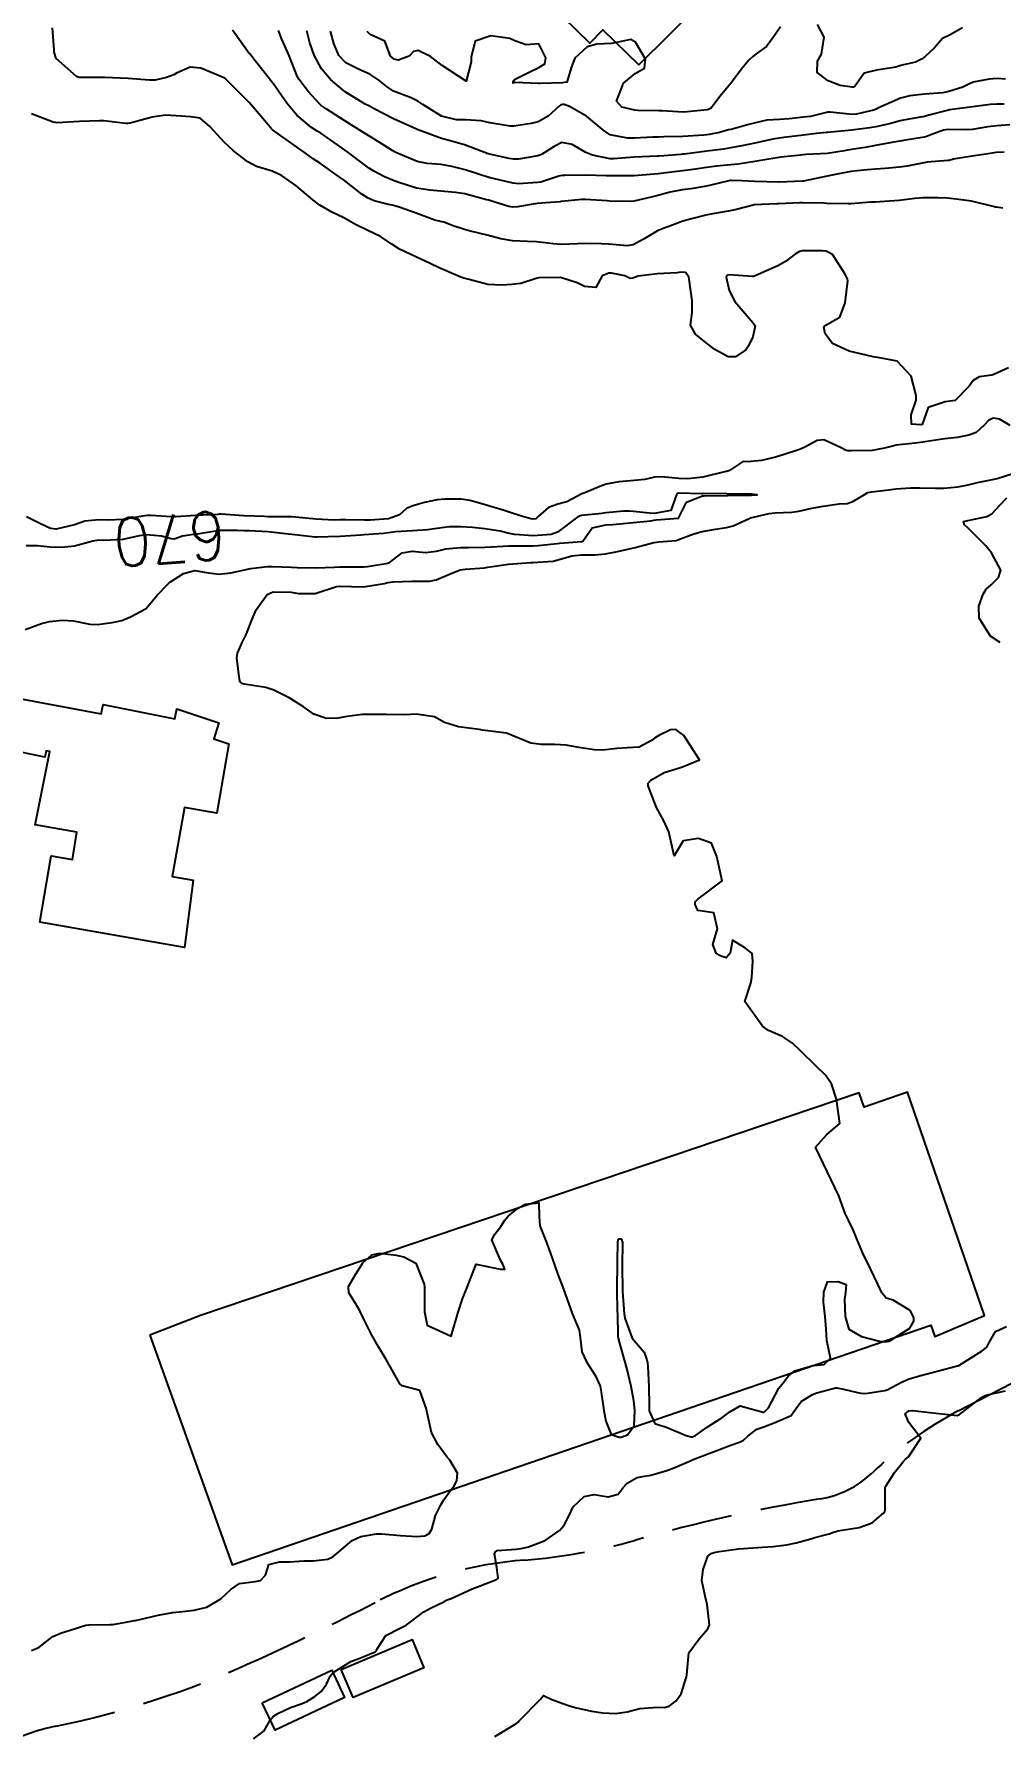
# Model space of a CAD drawing. Header units: metres. Extents: x 298520 to 308411, y 7433745 to 7450750.
# Drawn here: x 300946.3 to 301026.4, y 7447100.9 to 7447241.7 of the extents above; entities that cross this region are included whole.
import ezdxf
from ezdxf.enums import TextEntityAlignment as Align

# ---------------------------------------------------------------- set-up
doc = ezdxf.new("R2010")
doc.units = ezdxf.units.M
doc.header["$LTSCALE"] = 10
doc.linetypes.add('DASHED', pattern=[0.75, 0.5, -0.25])
for name, color, linetype in [('Cotas', 45, 'Continuous'), ('Curvas de Nivel 1m', 11, 'Continuous'), ('Curvas de Nivel 5m', 15, 'Continuous'), ('Edificações', 30, 'Continuous'), ('Vias Secundárias', 230, 'DASHED')]:
    doc.layers.add(name, color=color, linetype=linetype)
doc.styles.add('Style-STANDARD', font='STANDARD.shx')

msp = doc.modelspace()

# ---------------------------------------------------------------- linework, layer by layer
at = {"layer": 'Curvas de Nivel 1m', "flags": 128}
for points, elevation in [([(301026.61, 7447227.25), (301026.08, 7447227.33), (301026.01, 7447227.34), (301025.93, 7447227.35), (301024.02, 7447227.82), (301022.73, 7447228.01), (301022.02, 7447228.07), (301021.23, 7447228.11), (301020.02, 7447228.11), (301019.31, 7447228.05), (301018.02, 7447227.88), (301016.41, 7447227.77), (301016.02, 7447227.76), (301015.65, 7447227.75), (301014.02, 7447227.62), (301013.8, 7447227.62), (301012.02, 7447227.65), (301011.78, 7447227.66), (301010.02, 7447227.69), (301009.78, 7447227.69), (301008.01, 7447227.6), (301007.89, 7447227.6), (301006.01, 7447227.52), (301005.99, 7447227.52), (301005.91, 7447227.5), (301004.42, 7447227.11), (301004.01, 7447227.02), (301002.72, 7447226.82), (301002, 7447226.67), (301000.81, 7447226.36), (301000, 7447226.14), (300999.59, 7447225.98), (300998.53, 7447225.58), (300998.14, 7447225.44), (300997.99, 7447225.37), (300996.88, 7447224.71), (300995.97, 7447224.21), (300995.47, 7447224.12), (300993.97, 7447224.26), (300993.32, 7447224.29), (300991.97, 7447224.31), (300991.35, 7447224.29), (300989.97, 7447224.25), (300989.38, 7447224.29), (300987.97, 7447224.45), (300987.22, 7447224.48), (300985.97, 7447224.53), (300985.01, 7447224.72), (300983.98, 7447224.99), (300982.39, 7447225.37), (300981.99, 7447225.48), (300981.07, 7447225.79), (300980.27, 7447226.08), (300980, 7447226.15), (300979.55, 7447226.26), (300978, 7447226.83), (300976.49, 7447227.36), (300976.01, 7447227.49), (300975.71, 7447227.56), (300974.51, 7447227.87), (300974.02, 7447228.07), (300973.5, 7447228.4), (300972.04, 7447229.53), (300971.54, 7447229.9), (300970.05, 7447230.95), (300969.46, 7447231.34), (300968.62, 7447231.94), (300968.29, 7447232.17), (300968.07, 7447232.32), (300966.76, 7447233.28), (300966.08, 7447233.74), (300965.97, 7447233.86), (300965.88, 7447233.97), (300964.47, 7447235.63), (300964.15, 7447236), (300964.13, 7447236.02), (300964.11, 7447236.04), (300962.13, 7447238.02), (300960.14, 7447238.84), (300959.26, 7447238.94), (300958.14, 7447238.45), (300957.9, 7447238.31), (300957.3, 7447238.08), (300956.35, 7447237.87), (300956.13, 7447237.85), (300955.9, 7447237.87), (300954.13, 7447238), (300952.2, 7447238.07), (300952.13, 7447238.08), (300950.2, 7447238.09), (300950.13, 7447238.08), (300950.05, 7447238.08), (300949.84, 7447238.16), (300948.15, 7447239.65), (300948, 7447240.19), (300947.98, 7447240.37), (300947.85, 7447242.19)], 673), ([(301026.71, 7447231.89), (301026.07, 7447231.85), (301025.55, 7447231.78), (301024.07, 7447231.57), (301022.53, 7447231.3), (301022.16, 7447231.21), (301022.06, 7447231.2), (301020.34, 7447231.05), (301020.06, 7447231.01), (301018.68, 7447230.72), (301018.05, 7447230.64), (301016.87, 7447230.55), (301016.05, 7447230.48), (301015.05, 7447230.39), (301014.05, 7447230.28), (301013.29, 7447230.16), (301012.05, 7447229.91), (301010.1, 7447229.5), (301010.04, 7447229.49), (301010, 7447229.49), (301009.35, 7447229.46), (301008.11, 7447229.4), (301008.04, 7447229.4), (301006.08, 7447229.46), (301006.04, 7447229.46), (301004.97, 7447229.51), (301004.04, 7447229.54), (301004.02, 7447229.54), (301003.9, 7447229.52), (301002.4, 7447229.17), (301002.04, 7447229.08), (301000.75, 7447228.84), (301000.03, 7447228.76), (300999.03, 7447228.58), (300998.02, 7447228.3), (300997.46, 7447228.16), (300996.02, 7447227.82), (300995.84, 7447227.8), (300994.02, 7447227.84), (300993.81, 7447227.85), (300992.02, 7447227.96), (300991.73, 7447227.96), (300990.01, 7447227.79), (300989.92, 7447227.78), (300988.73, 7447227.7), (300988.07, 7447227.65), (300988.01, 7447227.64), (300986.39, 7447227.35), (300986.01, 7447227.33), (300985.67, 7447227.39), (300984.52, 7447227.75), (300984.02, 7447227.9), (300983.83, 7447227.95), (300982.02, 7447228.43), (300981.26, 7447228.56), (300980.03, 7447228.67), (300979.11, 7447228.73), (300978.03, 7447228.9), (300976.47, 7447229.41), (300976.04, 7447229.58), (300975.38, 7447229.86), (300974.49, 7447230.31), (300974.05, 7447230.6), (300972.34, 7447231.9), (300972.06, 7447232.09), (300971.46, 7447232.51), (300970.08, 7447233.46), (300969.79, 7447233.64), (300969.31, 7447233.93), (300968.1, 7447234.96), (300967.28, 7447235.96), (300966.13, 7447237.59), (300965.96, 7447237.8), (300965.83, 7447237.97), (300964.54, 7447239.61), (300964.24, 7447240), (300964.2, 7447240.04), (300964.16, 7447240.08), (300962.77, 7447242.01)], 674), ([(301026.73, 7447235.86), (301026.12, 7447235.86), (301025.55, 7447235.84), (301024.12, 7447235.66), (301022.19, 7447235.39), (301022.11, 7447235.37), (301021.88, 7447235.31), (301020.49, 7447234.95), (301020.11, 7447234.86), (301018.82, 7447234.63), (301018.1, 7447234.48), (301017.21, 7447234.25), (301016.09, 7447233.99), (301015.58, 7447233.9), (301014.09, 7447233.72), (301013.79, 7447233.7), (301012.08, 7447233.53), (301011.99, 7447233.52), (301011.18, 7447233.43), (301010.08, 7447233.31), (301008.45, 7447233.1), (301008.08, 7447233.05), (301007.56, 7447232.96), (301006.07, 7447232.64), (301005.13, 7447232.45), (301004.07, 7447232.25), (301003.45, 7447232.14), (301002.07, 7447231.96), (301000.23, 7447231.73), (301000.06, 7447231.72), (300999.93, 7447231.71), (300998.51, 7447231.59), (300998.1, 7447231.55), (300998.06, 7447231.55), (300998.02, 7447231.55), (300996.06, 7447231.47), (300994.35, 7447231.34), (300994.06, 7447231.35), (300992.61, 7447231.65), (300992.06, 7447231.86), (300990.93, 7447232.53), (300990.07, 7447232.68), (300989.42, 7447232.35), (300988.38, 7447231.71), (300988.16, 7447231.61), (300988.06, 7447231.58), (300986.47, 7447231.31), (300986.06, 7447231.3), (300985.69, 7447231.37), (300984.06, 7447231.73), (300983.97, 7447231.76), (300982.07, 7447232.48), (300981.04, 7447232.77), (300980.08, 7447233.03), (300978.16, 7447233.75), (300978.08, 7447233.78), (300977.96, 7447233.83), (300976.1, 7447234.66), (300974.5, 7447235.48), (300974.11, 7447235.69), (300973.76, 7447235.88), (300972.12, 7447236.9), (300970.89, 7447237.91), (300970.15, 7447238.79), (300969.53, 7447239.93), (300969.19, 7447240.95), (300968.93, 7447241.94)], 676), ([(301026.82, 7447237.93), (301026.14, 7447237.99), (301025.48, 7447237.93), (301024.14, 7447237.69), (301023.85, 7447237.56), (301023.29, 7447237.29), (301022.13, 7447236.92), (301021.64, 7447236.82), (301020.13, 7447236.69), (301018.89, 7447236.57), (301018.12, 7447236.36), (301016.26, 7447235.53), (301016.11, 7447235.46), (301016.06, 7447235.43), (301015.9, 7447235.38), (301014.48, 7447235.03), (301014.11, 7447235.01), (301012.31, 7447235.21), (301012.11, 7447235.21), (301010.68, 7447234.86), (301010.1, 7447234.78), (301008.9, 7447234.66), (301008.1, 7447234.61), (301007.05, 7447234.54), (301006.1, 7447234.33), (301005.45, 7447234.15), (301004.09, 7447233.78), (301003.88, 7447233.73), (301003.14, 7447233.53), (301002.27, 7447233.35), (301002.08, 7447233.32), (301001.83, 7447233.29), (301000.08, 7447233.19), (300998.51, 7447233.15), (300998.08, 7447233.14), (300997.6, 7447233.12), (300996.08, 7447233.05), (300995.51, 7447233.05), (300994.08, 7447233.32), (300993.56, 7447233.65), (300992.1, 7447234.87), (300990.69, 7447235.68), (300990.26, 7447235.84), (300990.11, 7447235.85), (300989.99, 7447235.82), (300989.84, 7447235.69), (300988.93, 7447234.87), (300988.09, 7447234.41), (300987.53, 7447234.28), (300986.09, 7447234.05), (300985.79, 7447234.04), (300984.09, 7447234.33), (300983.37, 7447234.49), (300982.09, 7447234.58), (300981.32, 7447234.57), (300980.1, 7447234.88), (300978.54, 7447235.83), (300978.12, 7447236.13), (300977.57, 7447236.38), (300976.12, 7447236.95), (300975.58, 7447237.31), (300974.89, 7447237.87), (300974.14, 7447238.35), (300973.31, 7447238.72), (300972.15, 7447239.29), (300971.58, 7447239.91), (300971.18, 7447240.9), (300970.89, 7447241.91)], 677), ([(301008.19, 7447242.29), (301007.63, 7447241.48), (301007.01, 7447240.65), (301006.16, 7447240.03), (301005.86, 7447239.8), (301005.56, 7447239.51), (301004.92, 7447238.74), (301004.13, 7447237.66), (301004.07, 7447237.58), (301004.01, 7447237.52), (301003.15, 7447236.5), (301002.45, 7447235.54), (301002.23, 7447235.42), (301002.11, 7447235.4), (301000.45, 7447235.22), (301000.11, 7447235.21), (300998.39, 7447235.31), (300998.11, 7447235.32), (300996.37, 7447235.35), (300996.11, 7447235.37), (300995.04, 7447235.63), (300994.6, 7447236.12), (300995.18, 7447237.62), (300996.14, 7447238.41), (300996.91, 7447238.84), (300997, 7447239.6), (300996.17, 7447241.01), (300995.78, 7447241.22), (300994.18, 7447240.9), (300992.97, 7447240.85), (300992.17, 7447240.62), (300991.13, 7447239.68), (300990.86, 7447238.97), (300990.48, 7447237.68), (300990.13, 7447237.64), (300988.27, 7447237.57), (300988.13, 7447237.57), (300986.19, 7447237.67), (300986.13, 7447237.65), (300986.02, 7447237.62), (300986.03, 7447237.73), (300986.06, 7447237.8), (300986.14, 7447237.91), (300987.35, 7447238.51), (300988.15, 7447238.9), (300988.66, 7447239.2), (300988.75, 7447239.7), (300988.17, 7447240.88), (300987.11, 7447240.79), (300986.18, 7447241.13), (300985.74, 7447241.3), (300984.18, 7447241.52), (300982.87, 7447241.08), (300982.56, 7447239.78), (300982.55, 7447239.39), (300982.13, 7447237.78), (300980.15, 7447239.06), (300979.19, 7447239.82), (300978.17, 7447240.32), (300977.78, 7447240.22), (300977.42, 7447239.84), (300976.49, 7447239.52), (300976.16, 7447239.6), (300975.87, 7447239.85), (300975.39, 7447241.08), (300974.18, 7447241.63), (300973.93, 7447241.88)], 678), ([(301023.28, 7447242.2), (301022.19, 7447241.59), (301021.62, 7447241.31), (301020.95, 7447240.54), (301020.16, 7447239.82), (301019.88, 7447239.61), (301019.36, 7447239.34), (301018.38, 7447239.12), (301018.15, 7447239.06), (301017.73, 7447238.94), (301016.15, 7447238.68), (301015.11, 7447238.43), (301014.37, 7447237.4), (301014.24, 7447237.29), (301014.13, 7447237.27), (301013.13, 7447237.41), (301012.14, 7447237.79), (301011.21, 7447238.5), (301011.26, 7447239.43), (301011.57, 7447240.02), (301011.8, 7447241.43), (301011.24, 7447242.48)], 678), ([(301027.07, 7447214.03), (301025.85, 7447213.47), (301025.7, 7447213.41), (301024.64, 7447213.27), (301024.16, 7447212.96), (301023.83, 7447212.49), (301022.65, 7447211.3), (301021.82, 7447211.21), (301020.42, 7447210.72), (301019.92, 7447209.33), (301019.84, 7447209.29), (301019.8, 7447209.29), (301019.03, 7447209.34), (301019.02, 7447210.13), (301019.42, 7447211.33), (301019.44, 7447211.72), (301019, 7447213.34), (301017.86, 7447214.56), (301016.38, 7447214.86), (301015.87, 7447214.93), (301013.87, 7447215.4), (301012.5, 7447216.05), (301011.89, 7447216.85), (301011.78, 7447217.43), (301011.82, 7447217.5), (301011.89, 7447217.54), (301013.1, 7447218.22), (301013.54, 7447219.41), (301013.76, 7447221.23), (301013.74, 7447221.4), (301013.5, 7447221.86), (301012.49, 7447223.41), (301011.97, 7447223.69), (301011.67, 7447223.72), (301009.97, 7447223.71), (301009.75, 7447223.67), (301009.43, 7447223.46), (301008.59, 7447222.83), (301007.95, 7447222.48), (301006.08, 7447221.63), (301005.94, 7447221.59), (301005.86, 7447221.59), (301003.94, 7447221.72), (301003.78, 7447221.69), (301003.67, 7447221.52), (301003.93, 7447220.43), (301004.41, 7447219.52), (301005.9, 7447217.78), (301006.09, 7447217.5), (301005.88, 7447216.6), (301005.53, 7447215.85), (301005.3, 7447215.51), (301004.45, 7447214.93), (301003.86, 7447214.94), (301002.73, 7447215.53), (301001.88, 7447216.21), (301001.15, 7447216.82), (301000.73, 7447217.56), (301000.87, 7447218.6), (301000.85, 7447219.56), (301000.74, 7447220.37), (301000.58, 7447221.56), (301000.3, 7447221.92), (300999.95, 7447221.94), (300999.63, 7447221.89), (300997.95, 7447221.82), (300996.4, 7447221.61), (300995.94, 7447221.46), (300995.73, 7447221.41), (300995.28, 7447221.63), (300994.17, 7447221.87), (300993.95, 7447221.86), (300993.4, 7447221.65), (300992.89, 7447220.69), (300991.93, 7447220.76), (300991.34, 7447221.07), (300989.94, 7447221.5), (300988.15, 7447221.49), (300987.94, 7447221.43), (300986.66, 7447221), (300985.93, 7447220.92), (300985.08, 7447220.88), (300983.93, 7447220.93), (300982.38, 7447221.33), (300981.94, 7447221.45), (300981.68, 7447221.52), (300981.11, 7447221.79), (300980.29, 7447222.15), (300979.95, 7447222.29), (300979.09, 7447222.68), (300977.96, 7447223.21), (300976.62, 7447223.84), (300975.97, 7447224.28), (300975.03, 7447224.91), (300973.99, 7447225.39), (300972.97, 7447225.89), (300972, 7447226.44), (300971.01, 7447226.92), (300970.01, 7447227.49), (300969.44, 7447227.94), (300968.03, 7447229.12), (300966.84, 7447229.96), (300966.05, 7447230.31), (300964.77, 7447230.71), (300964.05, 7447231.09), (300962.85, 7447232.01), (300962.07, 7447232.71), (300960.89, 7447234.03), (300960.09, 7447234.72), (300959.33, 7447234.82), (300958.1, 7447234.91), (300957.21, 7447234.96), (300956.1, 7447234.8), (300954.28, 7447234.3), (300954.09, 7447234.26), (300953.94, 7447234.27), (300952.1, 7447234.48), (300951.75, 7447234.49), (300950.1, 7447234.44), (300948.23, 7447234.33), (300948.09, 7447234.34), (300947.9, 7447234.39), (300946.1, 7447235.07)], 672), ([(301027.22, 7447209.25), (301026.32, 7447209.77), (301025.81, 7447209.85), (301025.42, 7447209.65), (301025.06, 7447209.27), (301024.4, 7447208.67), (301023.79, 7447208.44), (301022.82, 7447208.26), (301021.79, 7447208.14), (301021.07, 7447208.03), (301019.78, 7447207.82), (301019.35, 7447207.77), (301017.78, 7447207.6), (301017.57, 7447207.56), (301016.81, 7447207.36), (301015.77, 7447207.18), (301014.03, 7447207.14), (301013.77, 7447207.15), (301013.56, 7447207.19), (301013.15, 7447207.41), (301011.78, 7447208.06), (301011.22, 7447208), (301010.19, 7447207.45), (301009.91, 7447207.31), (301009.77, 7447207.26), (301008.41, 7447206.82), (301007.76, 7447206.63), (301006.61, 7447206.34), (301005.76, 7447206.27), (301005.04, 7447206.23), (301003.96, 7447205.52), (301003.82, 7447205.45), (301003.75, 7447205.44), (301003.66, 7447205.43), (301001.75, 7447204.96), (301000.5, 7447204.81), (300999.75, 7447204.85), (300998.33, 7447205), (300997.75, 7447204.96), (300996.93, 7447204.78), (300995.74, 7447204.66), (300994.79, 7447204.58), (300993.74, 7447204.37), (300993.2, 7447204.18), (300991.98, 7447203.66), (300991.79, 7447203.6), (300991.73, 7447203.57), (300990.48, 7447202.92), (300989.72, 7447202.71), (300988.95, 7447202.46), (300988.1, 7447201.71), (300987.9, 7447201.51), (300987.7, 7447201.48), (300987.49, 7447201.51), (300986.71, 7447201.72), (300985.71, 7447202.05), (300985.27, 7447202.19), (300983.72, 7447202.68), (300982.47, 7447203.02), (300981.72, 7447203.13), (300980.38, 7447203.14), (300979.72, 7447203.08), (300978.69, 7447202.85), (300977.71, 7447202.59), (300977.18, 7447202.37), (300976.62, 7447201.85), (300975.7, 7447201.51), (300974.17, 7447201.4), (300973.7, 7447201.41), (300972.17, 7447201.43), (300971.7, 7447201.42), (300971.2, 7447201.41), (300969.7, 7447201.48), (300967.99, 7447201.65), (300967.7, 7447201.67), (300966.01, 7447201.66), (300965.7, 7447201.67), (300965.42, 7447201.69), (300963.7, 7447201.76), (300961.83, 7447201.89), (300961.7, 7447201.89), (300961.55, 7447201.88), (300959.7, 7447201.79), (300958.08, 7447201.68), (300957.7, 7447201.67), (300956.02, 7447201.77), (300955.7, 7447201.77), (300955.32, 7447201.72), (300953.7, 7447201.46), (300952.42, 7447201.41), (300951.7, 7447201.43), (300950.54, 7447201.31), (300949.69, 7447201.01), (300948.15, 7447200.65), (300947.69, 7447200.71), (300946.79, 7447201.11), (300945.7, 7447201.68)], 671), ([(300946.12, 7447107.74), (300946.58, 7447107.94), (300946.76, 7447108.01), (300946.99, 7447108.19), (300947.89, 7447108.88), (300948.6, 7447109.2), (300949.33, 7447109.43), (300950.61, 7447109.82), (300950.89, 7447109.86), (300952.61, 7447109.88), (300952.84, 7447109.89), (300954.1, 7447110.11), (300954.52, 7447110.2), (300954.61, 7447110.21), (300954.74, 7447110.22), (300956.62, 7447110.65), (300957.81, 7447110.87), (300958.62, 7447110.97), (300959.6, 7447111.07), (300960.63, 7447111.33), (300961.81, 7447112.01), (300962.64, 7447112.79), (300963.36, 7447113.28), (300964.65, 7447113.46), (300965.1, 7447113.53), (300965.51, 7447113.97), (300965.78, 7447114.86), (300966.67, 7447115.09), (300967.53, 7447115.09), (300968.67, 7447115.15), (300969.45, 7447115.15), (300970.67, 7447115.29), (300971.08, 7447115.5), (300971.58, 7447115.9), (300972.69, 7447116.85), (300973.4, 7447117.17), (300974.7, 7447117.41), (300975.14, 7447117.41), (300976.7, 7447117.26), (300978.05, 7447117.18), (300978.7, 7447117.23), (300979.08, 7447117.42), (300979.28, 7447117.8), (300979.59, 7447118.93), (300980.04, 7447119.8), (300980.29, 7447120.23), (300980.74, 7447120.87), (300981.14, 7447121.39), (300981.35, 7447121.78), (300981.41, 7447122.43), (300980.77, 7447123.5), (300980.54, 7447123.79), (300979.79, 7447124.8), (300979.26, 7447125.81), (300978.82, 7447127.81), (300978.29, 7447129.27), (300976.84, 7447129.67), (300976.65, 7447129.84), (300976.37, 7447130.33), (300975.51, 7447131.85), (300974.88, 7447132.89), (300974.32, 7447133.87), (300973.71, 7447135.07), (300973.31, 7447135.88), (300972.93, 7447136.53), (300972.42, 7447137.37), (300972.37, 7447137.89), (300972.95, 7447138.88), (300973.35, 7447139.49), (300973.58, 7447139.87), (300974.31, 7447140.53), (300974.97, 7447140.65), (300976.32, 7447140.49), (300976.97, 7447140.35), (300977.95, 7447139.82), (300978.66, 7447138.1), (300978.68, 7447137.81), (300978.68, 7447136.06), (300978.69, 7447135.81), (300978.91, 7447134.7), (300980.89, 7447133.79), (300981.46, 7447135.78), (300981.84, 7447136.87), (300982.19, 7447137.77), (300982.96, 7447139.76), (300984.96, 7447139.32), (300985.35, 7447139.34), (300985.18, 7447139.74), (300984.97, 7447140.08), (300984.25, 7447141.75), (300984.5, 7447142.24), (300985, 7447142.86), (300985.35, 7447143.39), (300985.62, 7447143.73), (300986.38, 7447144.37), (300987.02, 7447144.72), (300988.16, 7447144.83), (300988.18, 7447143.7), (300988.24, 7447142.93), (300988.73, 7447141.69), (300988.98, 7447141.01), (300989.45, 7447139.69), (300989.74, 7447138.9), (300990.19, 7447137.68), (300990.91, 7447135.67), (300991.51, 7447134.28), (300991.58, 7447133.66), (300991.71, 7447132.49), (300992.11, 7447131.65), (300992.86, 7447130.5), (300993.25, 7447129.64), (300993.32, 7447129.15), (300993.53, 7447127.63), (300993.71, 7447126.73), (300994.14, 7447125.63), (300994.8, 7447125.42), (300994.99, 7447125.42), (300995.51, 7447125.61), (300996.06, 7447126.36), (300996.11, 7447127.61), (300996.02, 7447128.42), (300995.8, 7447129.61), (300995.47, 7447131.01), (300995.32, 7447131.62), (300994.89, 7447133.09), (300994.75, 7447133.62), (300994.73, 7447133.78), (300994.69, 7447135.62), (300994.68, 7447135.86), (300994.66, 7447137.62), (300994.66, 7447137.91), (300994.68, 7447139.62), (300994.68, 7447139.91), (300994.71, 7447141.62), (300994.77, 7447141.85), (300995, 7447141.85), (300995.07, 7447141.62), (300995.08, 7447141.53), (300995.06, 7447139.62), (300995.06, 7447139.52), (300995.08, 7447137.62), (300995.09, 7447137.47), (300995.22, 7447135.62), (300995.27, 7447135.26), (300995.89, 7447133.61), (300996.88, 7447132.46), (300997.11, 7447131.83), (300997.15, 7447131.6), (300997.19, 7447131.27), (300997.26, 7447129.59), (300997.29, 7447128.05), (300997.3, 7447127.59), (300997.77, 7447126.54), (300998.8, 7447126.22), (301000.36, 7447125.55), (301000.79, 7447125.43), (301000.9, 7447125.44), (301001.13, 7447125.55), (301002.11, 7447126.23), (301002.81, 7447126.68), (301003.33, 7447127), (301003.98, 7447127.51), (301004.83, 7447128), (301006.74, 7447127.48), (301006.82, 7447127.47), (301007.2, 7447127.84), (301008.04, 7447129.46), (301008.41, 7447129.9), (301008.86, 7447130.49), (301009.38, 7447130.92), (301010.87, 7447131.34), (301010.96, 7447131.34), (301011.79, 7447131.42), (301012.34, 7447131.95), (301012.03, 7447133.42), (301011.97, 7447134.35), (301011.88, 7447135.42), (301011.76, 7447136.59), (301011.78, 7447137.42), (301012.08, 7447138.29), (301012.95, 7447138.32), (301013.62, 7447138.07), (301013.58, 7447137.4), (301013.5, 7447136.83), (301013.54, 7447135.4), (301013.85, 7447134.35), (301014.9, 7447133.75), (301016.39, 7447133.37), (301016.89, 7447133.32), (301017.19, 7447133.36), (301018.9, 7447134.43), (301019.22, 7447135.01), (301019.23, 7447135.33), (301018.92, 7447135.9), (301017.53, 7447136.75), (301016.94, 7447136.94), (301016.57, 7447137.36), (301016.24, 7447138.08), (301015.63, 7447139.37), (301014.98, 7447140.72), (301014.69, 7447141.38), (301014.21, 7447142.6), (301013.81, 7447143.4), (301013.55, 7447143.94), (301013.03, 7447145.41), (301012.06, 7447147.42), (301011.08, 7447149.43), (301012.02, 7447150.49), (301013.1, 7447151.41), (301012.82, 7447153.41), (301012.42, 7447154.69), (301011.92, 7447155.42), (301011.16, 7447156.13), (301009.81, 7447157.44), (301009.19, 7447158.06), (301008.34, 7447158.61), (301007.2, 7447159.12), (301006.7, 7447159.48), (301005.22, 7447161.5), (301005.72, 7447163.02), (301005.8, 7447163.49), (301005.9, 7447164.86), (301005.84, 7447165.49), (301005.28, 7447165.94), (301004.2, 7447166.6), (301004.02, 7447165.51), (301003.67, 7447165.12), (301003.27, 7447165.28), (301003.1, 7447165.35), (301002.84, 7447165.53), (301002.58, 7447166.23), (301002.97, 7447167.53), (301002.65, 7447168.86), (301001.32, 7447169.05), (301001.1, 7447169.55), (301001.11, 7447169.77), (301001.33, 7447170), (301003.34, 7447171.52), (301002.9, 7447173.53), (301002.47, 7447174.62), (301001.39, 7447175.02), (301000.13, 7447174.82), (300999.37, 7447173.57), (300998.94, 7447175.57), (300998.51, 7447176.48), (300997.91, 7447177.59), (300997.44, 7447178.81), (300997.23, 7447179.38), (300997.22, 7447179.59), (300997.45, 7447179.84), (300998.55, 7447180.48), (300999.45, 7447180.77), (301000.06, 7447180.96), (301001.46, 7447181.55), (301000.16, 7447183.56), (300999.5, 7447184.06), (300999.06, 7447184.02), (300998.16, 7447183.58), (300997.73, 7447183.34), (300997.49, 7447183.14), (300996.48, 7447182.6), (300995.48, 7447182.52), (300994.63, 7447182.47), (300993.47, 7447182.34), (300992.77, 7447182.36), (300991.48, 7447182.55), (300990.42, 7447182.74), (300989.48, 7447182.82), (300988.38, 7447182.8), (300987.48, 7447182.92), (300985.49, 7447183.74), (300983.5, 7447184), (300983.2, 7447184.06), (300981.5, 7447184.27), (300980.33, 7447184.62), (300979.51, 7447185.09), (300978, 7447185.33), (300977.51, 7447185.29), (300976.93, 7447185.26), (300975.51, 7447185.29), (300974.08, 7447185.3), (300973.51, 7447185.28), (300972.26, 7447185.13), (300971.5, 7447184.99), (300970.55, 7447184.96), (300969.51, 7447185.32), (300968.65, 7447185.94), (300967.52, 7447186.66), (300966.19, 7447187.3), (300965.54, 7447187.52), (300963.73, 7447187.81), (300963.54, 7447187.87), (300963.41, 7447188), (300963.36, 7447188.19), (300963.12, 7447190), (300963.19, 7447190.38), (300963.58, 7447191.26), (300963.92, 7447191.99), (300964.41, 7447193.18), (300964.74, 7447193.98), (300965.63, 7447195.23), (300966.13, 7447195.47), (300967.63, 7447195.43), (300968.24, 7447195.33), (300969.63, 7447195.31), (300971.39, 7447195.9), (300971.63, 7447195.94), (300973.63, 7447195.88), (300975.34, 7447196.16), (300975.64, 7447196.22), (300976.09, 7447196.3), (300977.64, 7447196.34), (300979.1, 7447196.35), (300979.64, 7447196.44), (300980.76, 7447196.91), (300981.65, 7447197.28), (300982.07, 7447197.35), (300983.65, 7447197.46), (300983.92, 7447197.49), (300985.65, 7447197.74), (300987.48, 7447197.88), (300987.66, 7447197.89), (300989.34, 7447198.01), (300989.66, 7447198.07), (300990.9, 7447198.43), (300991.67, 7447198.52), (300992.79, 7447198.52), (300993.67, 7447198.6), (300994.53, 7447198.77), (300995.67, 7447199.03), (300996.15, 7447199.14), (300997.68, 7447199.54), (300997.72, 7447199.55), (300998.11, 7447199.59), (300999.54, 7447199.72), (300999.68, 7447199.76), (301000.99, 7447200.26), (301001.69, 7447200.45), (301002.81, 7447200.65), (301003.7, 7447200.8), (301004.27, 7447200.94), (301005.52, 7447201.5), (301005.64, 7447201.56), (301005.7, 7447201.59), (301007.24, 7447201.95), (301007.71, 7447202), (301009.11, 7447202.06), (301009.71, 7447202.15), (301010.77, 7447202.38), (301011.71, 7447202.56), (301013.05, 7447202.75), (301013.72, 7447202.79), (301014.18, 7447202.93), (301014.92, 7447203.39), (301015.43, 7447203.68), (301015.73, 7447203.75), (301017.17, 7447203.92), (301017.73, 7447203.98), (301018.99, 7447204.08), (301019.73, 7447204.09), (301021.01, 7447204.04), (301021.73, 7447204.05), (301022.87, 7447204.16), (301023.74, 7447204.32), (301024.5, 7447204.52), (301025.75, 7447204.77), (301026.15, 7447204.85), (301027.35, 7447205.24)], 671), ([(301026.38, 7447191.25), (301025.59, 7447191.79), (301024.65, 7447193.27), (301024.62, 7447194.27), (301024.98, 7447195.27), (301025.23, 7447195.67), (301025.64, 7447196.03), (301026.26, 7447196.64), (301026.44, 7447197.25), (301025.67, 7447198.7), (301025.19, 7447199.26), (301023.7, 7447200.77), (301023.43, 7447201.01), (301023.36, 7447201.29), (301023.7, 7447201.37), (301025.27, 7447201.7), (301025.71, 7447201.93), (301026.35, 7447202.63), (301026.94, 7447203.25)], 672), ([(300964.5, 7447100.41), (300965.4, 7447101.08), (300965.89, 7447101.97), (300966.18, 7447102.3), (300966.52, 7447102.51), (300967.58, 7447103), (300968.53, 7447103.34), (300968.94, 7447103.51), (300969.59, 7447103.92), (300970.11, 7447104.34), (300970.55, 7447104.93), (300970.87, 7447105.6), (300971.11, 7447105.9), (300972.57, 7447106.83), (300973.33, 7447107.11), (300974.58, 7447107.61), (300974.71, 7447107.73), (300974.76, 7447107.86), (300975.48, 7447108.97), (300976.61, 7447109.55), (300977.15, 7447109.83), (300978.62, 7447110.93), (300979.19, 7447111.24), (300980.33, 7447111.79), (300980.51, 7447111.91), (300980.63, 7447111.95), (300980.88, 7447112.03), (300982.64, 7447112.84), (300983.3, 7447113.1), (300984.65, 7447113.62), (300984.73, 7447113.66), (300984.79, 7447113.74), (300984.67, 7447114.62), (300984.49, 7447115.74), (300984.53, 7447115.89), (300984.69, 7447116.01), (300986.27, 7447116.14), (300986.69, 7447116.19), (300987.3, 7447116.32), (300988.69, 7447116.84), (300989.88, 7447117.68), (300990.25, 7447118.13), (300990.72, 7447119.03), (300990.91, 7447119.48), (300991.02, 7447119.67), (300991.91, 7447120.49), (300992.74, 7447120.65), (300993.89, 7447120.48), (300994.74, 7447120.69), (300995.14, 7447121.23), (300995.48, 7447121.61), (300996.3, 7447122.06), (300996.76, 7447122.16), (300997.44, 7447122.27), (300998.76, 7447122.65), (300999.43, 7447122.9), (301000.77, 7447123.48), (301000.82, 7447123.5), (301000.94, 7447123.55), (301002.25, 7447124.06), (301002.78, 7447124.26), (301003.98, 7447124.71), (301004.79, 7447125), (301005.13, 7447125.16), (301005.48, 7447125.49), (301006.21, 7447126.08), (301006.8, 7447126.28), (301007.67, 7447126.61), (301008.82, 7447127.09), (301009.07, 7447127.2), (301009.24, 7447127.45), (301009.91, 7447128.36), (301010.84, 7447128.96), (301011.19, 7447129.08), (301012.44, 7447129.41), (301012.75, 7447129.51), (301012.84, 7447129.51), (301013.41, 7447129.4), (301014.57, 7447129.12), (301014.84, 7447129.05), (301015.19, 7447129.03), (301016.84, 7447129.28), (301017.08, 7447129.36), (301018.22, 7447129.97), (301018.86, 7447130.25), (301019.7, 7447130.48), (301020.87, 7447130.79), (301021.27, 7447130.91), (301022.74, 7447131.29), (301022.85, 7447131.32), (301022.87, 7447131.33), (301022.95, 7447131.36), (301024.89, 7447132.56), (301025.27, 7447132.88), (301025.47, 7447133.25), (301025.99, 7447134.16), (301026.91, 7447134.57)], 672), ([(300984.5, 7447100.61), (300985.21, 7447101.03), (300986.34, 7447101.72), (300986.43, 7447101.8), (300986.51, 7447101.89), (300988.3, 7447103.69), (300988.4, 7447103.83), (300988.54, 7447104), (300989.24, 7447103.68), (300990.53, 7447103.21), (300991.17, 7447103.02), (300992.52, 7447102.71), (300993.46, 7447102.58), (300994.52, 7447102.5), (300995.47, 7447102.66), (300996.53, 7447102.94), (300997.98, 7447103.03), (300998.53, 7447103.01), (300998.96, 7447103.13), (300999.54, 7447103.56), (300999.96, 7447104.14), (301000.39, 7447105.55), (301000.41, 7447105.71), (301000.58, 7447107.55), (301001.43, 7447108.71), (301002.16, 7447109.53), (301002.29, 7447109.85), (301002.12, 7447111.54), (301001.94, 7447112.23), (301001.66, 7447113.54), (301001.77, 7447114.44), (301002.17, 7447115.54), (301002.44, 7447115.78), (301002.69, 7447115.86), (301003.11, 7447115.95), (301004.69, 7447116.15), (301005.92, 7447116.25), (301006.69, 7447116.3), (301007.58, 7447116.36), (301008.69, 7447116.5), (301009.48, 7447116.65), (301010.7, 7447117), (301011.03, 7447117.09), (301012.23, 7447117.41), (301012.58, 7447117.54), (301012.7, 7447117.58), (301012.93, 7447117.64), (301014.71, 7447117.93), (301015.77, 7447118.31), (301016.72, 7447119.11), (301016.83, 7447119.25), (301016.85, 7447119.36), (301016.87, 7447121.24), (301016.9, 7447121.36), (301017.63, 7447122.49), (301018.32, 7447123.34), (301018.53, 7447123.58), (301018.78, 7447123.77), (301019.8, 7447125.32), (301018.81, 7447126.63), (301018.52, 7447127.34), (301018.83, 7447127.59), (301019.12, 7447127.63), (301020.82, 7447127.44), (301022.07, 7447127.3), (301022.82, 7447127.22), (301022.88, 7447127.23), (301023.01, 7447127.29), (301024.84, 7447128.71), (301025.21, 7447128.89), (301026.84, 7447129.24)], 673)]:
    msp.add_lwpolyline(points, dxfattribs=dict(at, elevation=elevation))
at = {"layer": 'Curvas de Nivel 5m', "flags": 128}
for points, elevation in [([(301027.19, 7447234.15), (301026.1, 7447234.08), (301025.36, 7447234), (301024.09, 7447233.78), (301023.63, 7447233.75), (301022.09, 7447233.77), (301021.69, 7447233.71), (301020.63, 7447233.32), (301020.24, 7447233.17), (301020.08, 7447233.12), (301018.55, 7447232.88), (301018.08, 7447232.81), (301017.41, 7447232.7), (301016.07, 7447232.43), (301015.19, 7447232.27), (301014.07, 7447232.11), (301013.47, 7447232), (301012.07, 7447231.77), (301010.31, 7447231.69), (301010.07, 7447231.68), (301009.86, 7447231.65), (301008.22, 7447231.47), (301008.08, 7447231.45), (301008.06, 7447231.45), (301008.04, 7447231.45), (301006.06, 7447231.12), (301004.68, 7447230.89), (301004.06, 7447230.83), (301002.87, 7447230.72), (301002.05, 7447230.61), (301000.95, 7447230.45), (301000.05, 7447230.34), (300999.37, 7447230.26), (300998.05, 7447230.09), (300996.39, 7447229.96), (300996.05, 7447229.94), (300995.74, 7447229.93), (300994.05, 7447229.93), (300993.75, 7447229.94), (300992.05, 7447229.99), (300990.32, 7447229.96), (300990.05, 7447229.96), (300989.82, 7447229.91), (300989.24, 7447229.7), (300988.33, 7447229.41), (300988.04, 7447229.37), (300986.48, 7447229.28), (300986.04, 7447229.31), (300984.13, 7447229.76), (300984.06, 7447229.78), (300984.04, 7447229.78), (300984.01, 7447229.79), (300982.05, 7447230.43), (300980.95, 7447230.69), (300980.05, 7447230.87), (300978.91, 7447230.96), (300978.06, 7447231.11), (300976.3, 7447231.85), (300976.06, 7447231.99), (300974.93, 7447232.73), (300974.08, 7447233.25), (300973.05, 7447233.89), (300972.09, 7447234.5), (300970.53, 7447235.49), (300970.11, 7447235.77), (300969.94, 7447235.92), (300969.08, 7447236.89), (300968.28, 7447237.95), (300968.14, 7447238.2), (300967.43, 7447239.96), (300966.84, 7447241.3), (300966.57, 7447241.97)], 675), ([(300945.59, 7447192.35), (300946.95, 7447192.84), (300947.6, 7447193.01), (300948.66, 7447193.12), (300949.6, 7447193.06), (300950.96, 7447192.79), (300951.59, 7447192.74), (300952.81, 7447192.91), (300953.6, 7447193.08), (300954.33, 7447193.38), (300955.61, 7447194.09), (300956.53, 7447195.18), (300957.38, 7447196.07), (300957.51, 7447196.2), (300957.64, 7447196.29), (300958.72, 7447196.99), (300959.65, 7447197.22), (300960.62, 7447197.07), (300961.65, 7447196.91), (300962.63, 7447197.03), (300963.65, 7447197.25), (300964.26, 7447197.39), (300965.66, 7447197.55), (300966.07, 7447197.55), (300967.66, 7447197.49), (300968.13, 7447197.47), (300969.66, 7447197.45), (300971.23, 7447197.49), (300971.65, 7447197.52), (300972.01, 7447197.54), (300973.65, 7447197.54), (300973.96, 7447197.57), (300975.65, 7447197.83), (300975.74, 7447197.86), (300976.83, 7447198.68), (300977.67, 7447198.82), (300978.76, 7447198.73), (300979.67, 7447198.82), (300980.46, 7447199.01), (300981.67, 7447199.13), (300982.31, 7447199.14), (300983.67, 7447199.16), (300984.24, 7447199.19), (300985.68, 7447199.26), (300986.13, 7447199.28), (300987.68, 7447199.27), (300988.09, 7447199.29), (300989.68, 7447199.45), (300989.89, 7447199.48), (300991.68, 7447199.63), (300991.71, 7447199.63), (300991.81, 7447199.66), (300992.57, 7447200.77), (300993.7, 7447201), (300994.28, 7447201.05), (300995.7, 7447201.18), (300997.45, 7447201.35), (300997.7, 7447201.39), (300997.87, 7447201.42), (300999.7, 7447201.56), (300999.74, 7447201.57), (301000.39, 7447202.9), (301001.73, 7447203.41), (301001.87, 7447203.41), (301003.73, 7447203.44), (301003.81, 7447203.44), (301005.73, 7447203.47), (301005.77, 7447203.47), (301006.25, 7447203.49), (301005.79, 7447203.56), (301005.73, 7447203.55), (301005.69, 7447203.54), (301003.73, 7447203.58), (301001.78, 7447203.6), (301001.73, 7447203.59), (301001.7, 7447203.59), (300999.73, 7447203.63), (300999.67, 7447203.63), (300999.58, 7447203.57), (300999.1, 7447202.19), (300997.71, 7447201.94), (300997.32, 7447201.98), (300995.71, 7447202.14), (300995.19, 7447202.14), (300993.71, 7447202), (300993.39, 7447201.96), (300991.7, 7447201.77), (300991.62, 7447201.75), (300991.38, 7447201.66), (300989.69, 7447200.4), (300989.19, 7447200.2), (300987.69, 7447200.11), (300986.16, 7447200.21), (300985.69, 7447200.29), (300984.95, 7447200.49), (300983.69, 7447200.68), (300982.67, 7447200.79), (300981.69, 7447200.85), (300980.75, 7447200.85), (300979.69, 7447200.72), (300978.92, 7447200.59), (300977.69, 7447200.52), (300976.28, 7447200.44), (300975.69, 7447200.34), (300975.27, 7447200.29), (300973.69, 7447200.19), (300973.4, 7447200.16), (300971.68, 7447200.03), (300969.74, 7447199.99), (300969.68, 7447199.99), (300969.62, 7447200), (300967.69, 7447200.2), (300967.41, 7447200.23), (300965.69, 7447200.44), (300964.19, 7447200.5), (300963.69, 7447200.51), (300963.15, 7447200.55), (300961.69, 7447200.53), (300959.87, 7447200.24), (300959.68, 7447200.21), (300959.54, 7447200.2), (300958.62, 7447200.06), (300957.93, 7447199.82), (300957.68, 7447199.86), (300956.88, 7447200.08), (300955.68, 7447200.17), (300955.03, 7447200.1), (300953.68, 7447199.8), (300952.11, 7447199.71), (300951.68, 7447199.74), (300951.2, 7447199.67), (300949.67, 7447199.25), (300948.63, 7447199.13), (300947.67, 7447199.17), (300946.61, 7447199.26), (300945.67, 7447199.26)], 670)]:
    msp.add_lwpolyline(points, dxfattribs=dict(at, elevation=elevation))
at = {"layer": 'Edificações'}
msp.add_lwpolyline([(300990.16, 7447243.07), (300992.38, 7447240.91), (300993.46, 7447242.02), (300996.44, 7447239.13), (301003.92, 7447246.56)], dxfattribs=at)
for points in [[(300944.96, 7447186.66), (300951.9, 7447185.36), (300952.05, 7447186.13), (300958, 7447184.94), (300958.16, 7447185.75), (300961.65, 7447184.61), (300961.21, 7447183.29), (300962.48, 7447182.87), (300961.48, 7447177.12), (300958.78, 7447177.59), (300957.76, 7447171.87), (300959.5, 7447171.56), (300958.79, 7447166), (300946.81, 7447168.09), (300947.73, 7447173.58), (300949.5, 7447173.29), (300949.87, 7447175.53), (300946.43, 7447176.16), (300947.64, 7447182.22), (300947.33, 7447182.29), (300947.23, 7447181.77), (300944.03, 7447182.41), (300944.54, 7447184.86)], [(300955.91, 7447133.87), (300962.74, 7447114.83), (301020.65, 7447134.68), (301020.97, 7447133.74), (301025.09, 7447135.5), (301018.72, 7447153.99), (301015.12, 7447152.75), (301014.71, 7447153.95), (300960.13, 7447135.48)], [(300971.78, 7447106.16), (300977.66, 7447108.64), (300978.64, 7447106.31), (300972.76, 7447103.83)], [(300965.24, 7447103.39), (300970.99, 7447106.09), (300972.05, 7447103.84), (300966.3, 7447101.14)]]:
    msp.add_lwpolyline(points, close=True, dxfattribs=at)
at = {"layer": 'Vias Secundárias', "elevation": 684.26}
msp.add_lwpolyline([(300933.39, 7447089.68), (300937.11, 7447094.53, -0.179649), (300948.13, 7447101.45, 0.055008), (300964.24, 7447106.7, 0.012844), (300974.59, 7447111.71, -0.100458), (300986.98, 7447115.23, 0.050516), (300996.11, 7447116.86, -0.028769), (301011.46, 7447120.3, 0.150378), (301015.77, 7447122.44, -0.06702), (301022.9, 7447127.59), (301048.11, 7447140.55, -0.346258), (301066.07, 7447137.05, -0.122948), (301075.32, 7447118.73, -0.016389), (301079.78, 7447095.52, 1.130927)], format="xyb", dxfattribs=at)

# ---------------------------------------------------------------- texts
at = {"layer": 'Cotas', "style": 'Style-STANDARD'}
msp.add_text('670', height=4, rotation=184.3294, dxfattribs=at).set_placement((300957.57, 7447199.85, 670), align=Align.MIDDLE_CENTER)

doc.saveas('drawing.dxf')
